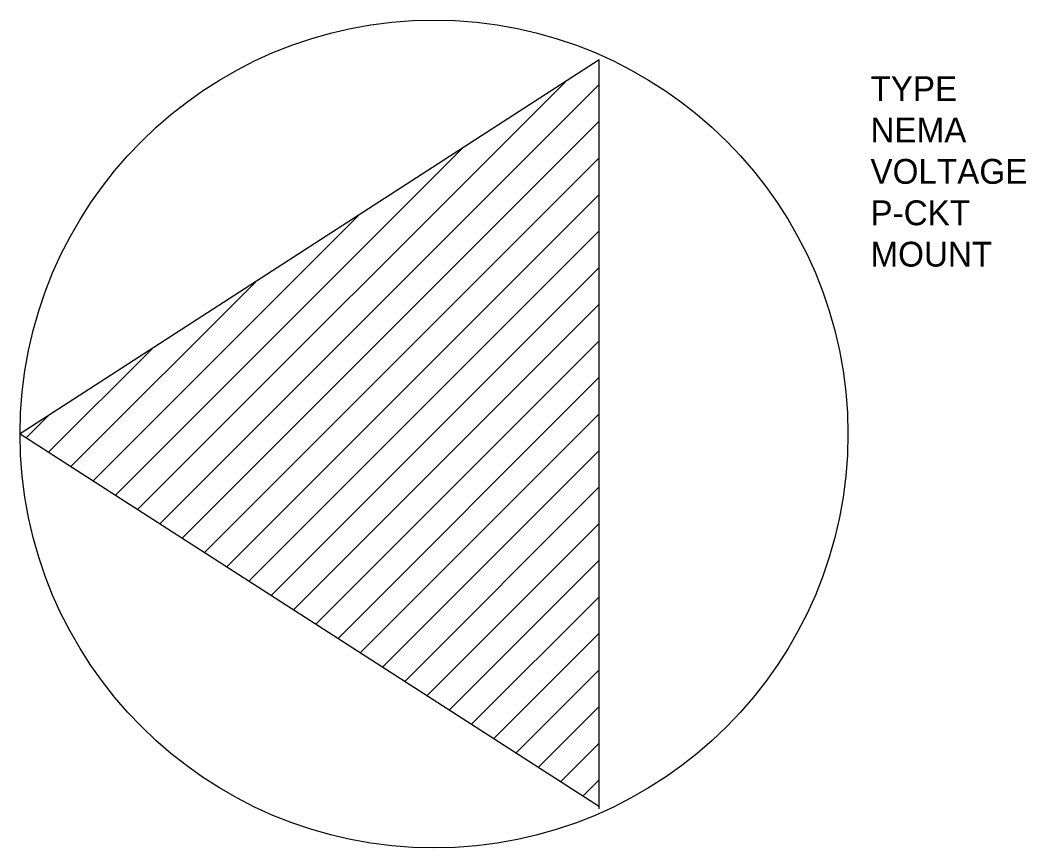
# Model space of a CAD drawing. Extents: x 0 to 0.228, y -0.094 to 0.094.
import ezdxf

# ---------------------------------------------------------------- set-up
doc = ezdxf.new("R2010")
doc.units = 0
doc.header["$MEASUREMENT"] = 0
doc.layers.get('0').update_dxf_attribs({"linetype": 'CONTINUOUS'})

# ---------------------------------------------------------------- blocks, each defined once
blk = doc.blocks.new('*X8')
at = {"color": 0}
for p, q in [((5.0514, 4.3001), (5.5682, 4.8169)), ((5.0783, 4.2828), (5.6089, 4.8134)), ((5.1052, 4.2655), (5.6089, 4.7692)), ((5.0245, 4.3174), (5.4434, 4.7363)), ((5.1321, 4.2482), (5.6089, 4.725)), ((5.159, 4.2309), (5.6089, 4.6808)), ((4.9976, 4.3347), (5.3185, 4.6556)), ((5.1859, 4.2136), (5.6089, 4.6366)), ((5.2128, 4.1963), (5.6089, 4.5924)), ((4.9707, 4.3519), (5.1936, 4.5749)), ((5.2397, 4.179), (5.6089, 4.5482)), ((5.2666, 4.1617), (5.6089, 4.504)), ((4.9438, 4.3692), (5.0688, 4.4942)), ((5.2935, 4.1444), (5.6089, 4.4598)), ((4.9169, 4.3865), (4.9439, 4.4136)), ((5.3204, 4.1271), (5.6089, 4.4156)), ((5.3473, 4.1098), (5.6089, 4.3714)), ((5.3742, 4.0925), (5.6089, 4.3273)), ((5.4011, 4.0753), (5.6089, 4.2831)), ((5.428, 4.058), (5.6089, 4.2389)), ((5.4549, 4.0407), (5.6089, 4.1947)), ((5.4818, 4.0234), (5.6089, 4.1505)), ((5.5087, 4.0061), (5.6089, 4.1063)), ((5.5356, 3.9888), (5.6089, 4.0621)), ((5.5625, 3.9715), (5.6089, 4.0179)), ((5.5894, 3.9542), (5.6089, 3.9737))]:
    blk.add_line(p, q, dxfattribs=at)

msp = doc.modelspace()

# ---------------------------------------------------------------- linework, layer by layer
for p, q in [((0.13115, 0.08473), (0, 0)), ((0.13115, -0.08494), (0.13115, 0.08473)), ((0, 0), (0.13125, -0.08438))]:
    msp.add_line(p, q)
msp.add_circle((0.09375, 0), 0.09375)

# ---------------------------------------------------------------- block references
at = {"xscale": 0.1875, "yscale": 0.1875, "zscale": 0.1875}
msp.add_blockref('*X8', (-0.92052, -0.82337), dxfattribs=at)

# ---------------------------------------------------------------- texts
at = {"flags": 3}
for tag, p, s in [('TYPE', (0.1926, 0.07542), 'FLOOR PHONE'), ('NEMA', (0.1926, 0.06604), 'NEMA N/A'), ('VOLTAGE', (0.1926, 0.05667), 'VOLTAGE N/A'), ('P-CKT', (0.1926, 0.04729), 'P-CKT N/A'), ('MOUNT', (0.1926, 0.03792), 'FLOOR')]:
    msp.add_attdef(tag, p, s, height=0.005625, dxfattribs=at)

doc.saveas('drawing.dxf')
